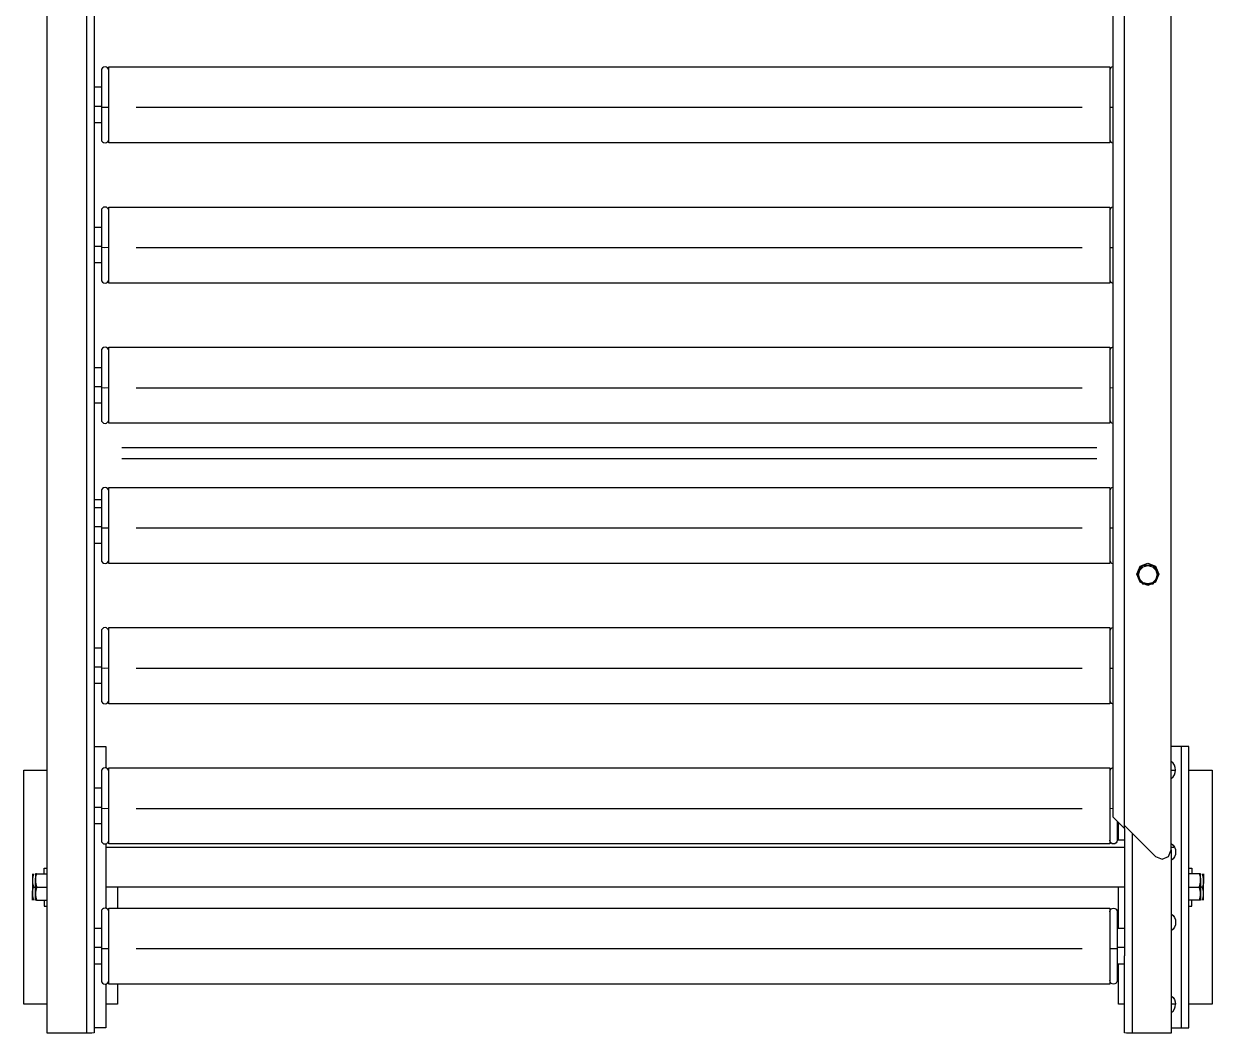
# Model space of a CAD drawing. Header units: millimetres. Extents: x -187347 to 135007, y -6415 to 292048.
# Drawn here: x -50524 to -49879, y 24366 to 24914 of the extents above; entities that cross this region are included whole.
import ezdxf

# ---------------------------------------------------------------- set-up
doc = ezdxf.new("R2010")
doc.units = ezdxf.units.MM
doc.header["$LTSCALE"] = 100
doc.layers.add('Layout CAT2', color=6, linetype='Continuous')

msp = doc.modelspace()

# ---------------------------------------------------------------- linework, layer by layer
at = {"layer": 'Layout CAT2', "elevation": -3.45}
for points in [[(-49927.12, 24478.87), (-49910.26, 24462.04), (-49906.72, 24460.57), (-49903.19, 24462.04), (-49901.72, 24465.56), (-49901.72, 25962.27), (-49903.19, 25965.79), (-49906.72, 25967.25), (-49910.26, 25965.79), (-49927.12, 25948.96), (-49927.12, 25947.31), (-49933.47, 25940.97), (-49933.47, 24483.55), (-49927.12, 24477.21), (-49927.12, 25947.31)], [(-50490.1, 25852.29), (-50490.1, 24366.19)], [(-50485.93, 24408.24), (-50485.93, 24366.46), (-50487.15, 24366.27), (-50490.1, 24366.19), (-50511.33, 24366.19), (-50511.33, 25431.33)], [(-50485.93, 24940.49), (-50485.93, 24873.77)], [(-50485.93, 24879.38), (-50481.96, 24879.38)], [(-50485.93, 24873.75), (-50485.93, 24871.44), (-50485.93, 24869.02), (-50485.93, 24866.64), (-50485.93, 24864.44)], [(-50485.93, 24869.02), (-50481.96, 24869.02)], [(-50481.96, 24868.44), (-50479.98, 24868.31), (-50477.99, 24868.44)], [(-50462.99, 24868.31), (-49950.07, 24868.31)], [(-49935.06, 24868.44), (-49934.62, 24868.36), (-49933.47, 24868.31)], [(-50485.93, 24864.45), (-50485.93, 24797.73)], [(-50481.96, 24859.93), (-50485.93, 24859.93)], [(-50485.93, 24803.34), (-50481.96, 24803.34)], [(-50485.93, 24797.71), (-50485.93, 24795.4), (-50485.93, 24792.98), (-50485.93, 24790.6), (-50485.93, 24788.41), (-50485.93, 24721.69)], [(-50485.93, 24792.98), (-50481.96, 24792.98)], [(-50481.96, 24792.4), (-50479.98, 24792.27), (-50477.99, 24792.4)], [(-50462.99, 24792.27), (-49950.07, 24792.27)], [(-49935.06, 24792.4), (-49934.62, 24792.32), (-49933.47, 24792.27)], [(-50481.96, 24783.89), (-50485.93, 24783.89)], [(-50485.93, 24727.3), (-50481.96, 24727.3)], [(-50485.93, 24721.67), (-50485.93, 24719.36), (-50485.93, 24716.94), (-50485.93, 24714.56), (-50485.93, 24712.36), (-50485.93, 24645.64)], [(-50485.93, 24716.94), (-50481.96, 24716.94)], [(-50481.96, 24716.36), (-50479.98, 24716.23), (-50477.99, 24716.36)], [(-50462.99, 24716.23), (-49950.07, 24716.23)], [(-49935.06, 24716.36), (-49934.62, 24716.28), (-49933.47, 24716.23)], [(-50481.96, 24707.85), (-50485.93, 24707.85)], [(-50470.94, 24683.81), (-49942.13, 24683.81)], [(-50470.94, 24677.93), (-49942.13, 24677.93)], [(-50485.93, 24655.55), (-50481.96, 24655.55)], [(-50485.93, 24651.26), (-50481.96, 24651.26)], [(-50485.93, 24645.63), (-50485.93, 24643.32), (-50485.93, 24640.9), (-50485.93, 24638.52), (-50485.93, 24636.33)], [(-50485.93, 24640.9), (-50481.96, 24640.9)], [(-50485.93, 24636.36), (-50485.93, 24569.6)], [(-50481.96, 24640.32), (-50479.98, 24640.19), (-50477.99, 24640.32)], [(-50462.99, 24640.19), (-49950.07, 24640.19)], [(-49935.06, 24640.32), (-49934.62, 24640.24), (-49933.47, 24640.19)], [(-50481.96, 24631.81), (-50485.93, 24631.81)], [(-49920.42, 24615.07), (-49920.42, 24615.18), (-49918.67, 24619.41), (-49914.42, 24621.17), (-49910.19, 24619.41), (-49908.43, 24615.18), (-49908.43, 24615.07)], [(-49918.79, 24612.38), (-49918.72, 24612.25), (-49918.54, 24611.95), (-49918.36, 24611.64), (-49918.32, 24611.57), (-49918.27, 24611.49), (-49918.23, 24611.41), (-49918.19, 24611.33), (-49918.1, 24611.18), (-49918.01, 24611.03), (-49917.83, 24610.73), (-49917.66, 24610.43), (-49917.48, 24610.14), (-49917.31, 24609.85), (-49916.97, 24609.85), (-49916.62, 24609.84), (-49916.53, 24609.84), (-49916.45, 24609.84), (-49916.36, 24609.84), (-49916.27, 24609.84), (-49916.09, 24609.84), (-49915.91, 24609.83), (-49915.56, 24609.83), (-49915.21, 24609.83), (-49914.85, 24609.83), (-49914.5, 24609.83), (-49916.93, 24610.49), (-49918.72, 24612.25)], [(-49914.5, 24609.83), (-49914.36, 24609.83)], [(-50485.93, 24575.22), (-50481.96, 24575.22)], [(-50485.93, 24569.59), (-50485.93, 24567.28), (-50485.93, 24564.86), (-50485.93, 24562.48), (-50485.93, 24560.28)], [(-50485.93, 24564.86), (-50481.96, 24564.86)], [(-50481.96, 24564.28), (-50479.98, 24564.15), (-50477.99, 24564.28)], [(-50462.99, 24564.15), (-49950.07, 24564.15)], [(-49935.06, 24564.28), (-49934.62, 24564.2), (-49933.47, 24564.15)], [(-50485.93, 24560.32), (-50485.93, 24493.56)], [(-50481.96, 24555.77), (-50485.93, 24555.77)], [(-50485.93, 24521.6), (-50479.58, 24521.6), (-50479.58, 24510.05)], [(-49901.72, 24369.2), (-49896.18, 24369.2), (-49893.37, 24369.2), (-49892.2, 24369.2), (-49892.2, 24521.6), (-49893.37, 24521.6), (-49896.18, 24521.6), (-49901.72, 24521.6)], [(-49896.18, 24369.2), (-49896.18, 24521.6)], [(-50511.33, 24381.9), (-50524.03, 24381.9), (-50524.03, 24508.9), (-50511.33, 24508.9)], [(-50478.16, 24508.9), (-50478, 24508.9)], [(-49892.2, 24508.9), (-49879.5, 24508.9), (-49879.5, 24381.9), (-49892.2, 24381.9)], [(-50485.93, 24499.18), (-50481.96, 24499.18)], [(-50485.93, 24493.55), (-50485.93, 24491.24), (-50485.93, 24488.82), (-50485.93, 24486.44), (-50485.93, 24484.25)], [(-50485.93, 24488.82), (-50481.96, 24488.82)], [(-50481.96, 24488.24), (-50479.98, 24488.11), (-50477.99, 24488.24)], [(-50462.99, 24488.11), (-49950.07, 24488.11)], [(-49935.06, 24488.24), (-49934.62, 24488.16), (-49933.47, 24488.12)], [(-50485.93, 24484.28), (-50485.93, 24417.52)], [(-50481.96, 24479.73), (-50485.93, 24479.73)], [(-49929.65, 24479.73), (-49931.09, 24479.73)], [(-49930.3, 24470.8), (-49930.3, 24479.73)], [(-49927.12, 24477.24), (-49927.12, 24417.52)], [(-49922.96, 24474.72), (-49922.96, 24366.19)], [(-50479.58, 24468.86), (-50479.58, 24434.01)], [(-49927.13, 24466.82), (-50479.58, 24466.82)], [(-49927.13, 24470.8), (-49931.1, 24470.8)], [(-49899.88, 24466.82), (-49901.73, 24466.82)], [(-49901.72, 24465.6), (-49901.72, 24366.19), (-49922.96, 24366.19), (-49925.91, 24366.27), (-49927.12, 24366.46), (-49927.12, 24408.24)], [(-50513, 24452.54), (-50513, 24454.89), (-50513, 24455.71), (-50511.33, 24455.71)], [(-49892.2, 24455.71), (-49890.54, 24455.71), (-49890.54, 24454.89), (-49890.54, 24452.54)], [(-50518.71, 24452.54), (-50518.72, 24452.51), (-50518.73, 24452.48), (-50518.74, 24452.45), (-50518.75, 24452.42), (-50518.76, 24452.39), (-50518.77, 24452.35), (-50518.78, 24452.32), (-50518.79, 24452.29), (-50518.8, 24452.26), (-50518.81, 24452.23), (-50518.82, 24452.2), (-50518.83, 24452.17), (-50518.84, 24452.14), (-50518.85, 24452.1), (-50518.86, 24452.07), (-50518.87, 24452.04), (-50518.88, 24452.01), (-50518.88, 24451.98), (-50518.89, 24451.95), (-50518.91, 24451.92), (-50518.91, 24451.89), (-50518.92, 24451.86), (-50518.93, 24451.83), (-50518.94, 24451.8), (-50518.95, 24451.77), (-50518.95, 24451.74), (-50518.96, 24451.71), (-50518.97, 24451.68), (-50518.98, 24451.64), (-50518.99, 24451.62), (-50519, 24451.59), (-50519, 24451.55), (-50519.01, 24451.52), (-50519.02, 24451.5), (-50519.03, 24451.46), (-50519.03, 24451.43), (-50519.04, 24451.41), (-50519.05, 24451.37), (-50519.05, 24451.34), (-50519.06, 24451.32), (-50519.07, 24451.28), (-50519.07, 24451.25), (-50519.09, 24451.23), (-50519.09, 24451.19), (-50519.1, 24451.16), (-50519.1, 24451.13), (-50519.11, 24451.1), (-50519.12, 24451.07), (-50519.12, 24451.04), (-50519.13, 24451.01), (-50519.14, 24450.98), (-50519.14, 24450.96), (-50519.15, 24450.92), (-50519.15, 24450.89), (-50519.16, 24450.87), (-50519.16, 24450.83), (-50519.17, 24450.8), (-50519.18, 24450.78), (-50519.2, 24450.66), (-50519.22, 24450.55), (-50519.23, 24450.44), (-50519.25, 24450.33), (-50519.27, 24450.22), (-50519.28, 24450.1), (-50519.29, 24449.99), (-50519.3, 24449.88), (-50519.31, 24449.83), (-50519.31, 24449.79), (-50519.32, 24449.74), (-50519.32, 24449.7), (-50519.32, 24449.65), (-50519.33, 24449.61), (-50519.33, 24449.56), (-50519.33, 24449.51), (-50519.33, 24449.47), (-50519.34, 24449.42), (-50519.34, 24449.38), (-50519.34, 24449.33), (-50519.34, 24449.29), (-50519.34, 24449.24), (-50519.34, 24449.19), (-50519.34, 24449.15), (-50519.35, 24449.1), (-50519.35, 24449.06), (-50519.35, 24449.01), (-50519.35, 24448.97), (-50519.35, 24448.95), (-50519.35, 24448.92), (-50519.35, 24448.89), (-50519.35, 24448.87), (-50519.35, 24448.85), (-50519.35, 24448.82), (-50519.34, 24448.79), (-50519.34, 24448.77), (-50519.34, 24448.74), (-50519.34, 24448.72), (-50519.34, 24448.69), (-50519.34, 24448.67), (-50519.34, 24448.64), (-50519.34, 24448.62), (-50519.34, 24448.59), (-50519.34, 24448.56), (-50519.34, 24448.54), (-50519.34, 24448.52), (-50519.33, 24448.49), (-50519.33, 24448.46), (-50519.33, 24448.44), (-50519.33, 24448.42), (-50519.33, 24448.39), (-50519.33, 24448.36), (-50519.33, 24448.34), (-50519.32, 24448.32), (-50519.32, 24448.29), (-50519.32, 24448.26), (-50519.32, 24448.24), (-50519.32, 24448.22), (-50519.32, 24448.19), (-50519.31, 24448.16), (-50519.31, 24448.14), (-50519.31, 24448.11), (-50519.31, 24448.09), (-50519.3, 24448.06), (-50519.29, 24447.95), (-50519.28, 24447.84), (-50519.27, 24447.72), (-50519.25, 24447.61), (-50519.23, 24447.5), (-50519.22, 24447.39), (-50519.2, 24447.28), (-50519.18, 24447.16), (-50519.16, 24447.1), (-50519.15, 24447.05), (-50519.14, 24446.99), (-50519.13, 24446.93), (-50519.12, 24446.88), (-50519.11, 24446.82), (-50519.1, 24446.76), (-50519.08, 24446.7), (-50519.06, 24446.64), (-50519.05, 24446.59), (-50519.04, 24446.53), (-50519.02, 24446.47), (-50519.01, 24446.41), (-50519, 24446.35), (-50518.98, 24446.29), (-50518.96, 24446.24), (-50518.95, 24446.17), (-50518.93, 24446.11), (-50518.92, 24446.06), (-50518.9, 24446), (-50518.88, 24445.94), (-50518.86, 24445.88), (-50518.85, 24445.82), (-50518.83, 24445.76), (-50518.81, 24445.7), (-50518.79, 24445.64), (-50518.77, 24445.58), (-50518.75, 24445.52), (-50518.73, 24445.46), (-50518.71, 24445.4), (-50517.68, 24445.4)], [(-50519.35, 24452.54), (-50519.35, 24451.59), (-50519.35, 24448.97), (-50519.35, 24445.4), (-50519.35, 24441.83), (-50519.35, 24441.87), (-50519.35, 24441.92), (-50519.35, 24441.96), (-50519.34, 24442.01), (-50519.34, 24442.05), (-50519.34, 24442.1), (-50519.34, 24442.15), (-50519.34, 24442.19), (-50519.34, 24442.24), (-50519.34, 24442.28), (-50519.33, 24442.33), (-50519.33, 24442.37), (-50519.33, 24442.42), (-50519.33, 24442.46), (-50519.32, 24442.51), (-50519.32, 24442.55), (-50519.32, 24442.6), (-50519.31, 24442.64), (-50519.31, 24442.69), (-50519.3, 24442.73), (-50519.29, 24442.84), (-50519.28, 24442.96), (-50519.27, 24443.07), (-50519.25, 24443.18), (-50519.23, 24443.29), (-50519.22, 24443.41), (-50519.2, 24443.52), (-50519.18, 24443.63), (-50519.17, 24443.66), (-50519.16, 24443.69), (-50519.16, 24443.72), (-50519.15, 24443.75), (-50519.15, 24443.78), (-50519.14, 24443.81), (-50519.14, 24443.84), (-50519.13, 24443.87), (-50519.12, 24443.9), (-50519.12, 24443.93), (-50519.11, 24443.96), (-50519.1, 24443.99), (-50519.1, 24444.02), (-50519.09, 24444.05), (-50519.09, 24444.08), (-50519.07, 24444.11), (-50519.07, 24444.14), (-50519.06, 24444.17), (-50519.05, 24444.2), (-50519.05, 24444.23), (-50519.04, 24444.26), (-50519.03, 24444.29), (-50519.03, 24444.32), (-50519.02, 24444.35), (-50519.01, 24444.38), (-50519, 24444.41), (-50519, 24444.44), (-50518.99, 24444.47), (-50518.98, 24444.5), (-50518.97, 24444.53), (-50518.96, 24444.56), (-50518.95, 24444.6), (-50518.95, 24444.62), (-50518.94, 24444.65), (-50518.93, 24444.69), (-50518.92, 24444.72), (-50518.91, 24444.75), (-50518.91, 24444.78), (-50518.89, 24444.81), (-50518.88, 24444.84), (-50518.88, 24444.87), (-50518.87, 24444.9), (-50518.86, 24444.93), (-50518.85, 24444.96), (-50518.84, 24444.99), (-50518.83, 24445.02), (-50518.82, 24445.06), (-50518.81, 24445.09), (-50518.8, 24445.11), (-50518.79, 24445.15), (-50518.78, 24445.18), (-50518.77, 24445.21), (-50518.76, 24445.24), (-50518.75, 24445.27), (-50518.74, 24445.3), (-50518.73, 24445.34), (-50518.72, 24445.37), (-50518.71, 24445.4)], [(-50517.05, 24452.54), (-50517.07, 24452.54), (-50517.08, 24452.54), (-50517.11, 24452.54), (-50517.13, 24452.54), (-50517.14, 24452.54), (-50517.16, 24452.54), (-50517.18, 24452.54), (-50517.2, 24452.54), (-50517.22, 24452.54), (-50517.23, 24452.54), (-50517.25, 24452.54), (-50517.26, 24452.54), (-50517.28, 24452.54), (-50517.3, 24452.54), (-50517.31, 24452.54), (-50517.33, 24452.54), (-50517.34, 24452.54), (-50517.36, 24452.54), (-50517.38, 24452.54), (-50517.39, 24452.54), (-50517.4, 24452.54), (-50517.41, 24452.54), (-50517.43, 24452.54), (-50517.44, 24452.54), (-50517.46, 24452.54), (-50517.47, 24452.54), (-50517.48, 24452.54), (-50517.49, 24452.54), (-50517.5, 24452.54), (-50517.51, 24452.54), (-50517.53, 24452.54), (-50517.55, 24452.54), (-50517.57, 24452.54), (-50517.59, 24452.54), (-50517.6, 24452.54), (-50517.61, 24452.54), (-50517.63, 24452.54), (-50517.64, 24452.54), (-50517.65, 24452.54), (-50517.65, 24452.54), (-50517.66, 24452.54), (-50517.66, 24452.54), (-50517.67, 24452.54), (-50517.67, 24452.54), (-50517.68, 24452.54), (-50517.68, 24452.54), (-50517.68, 24451.59), (-50517.68, 24448.97), (-50517.68, 24448.95), (-50517.68, 24448.92), (-50517.68, 24448.89), (-50517.68, 24448.87), (-50517.68, 24448.85), (-50517.68, 24448.82), (-50517.68, 24448.79), (-50517.68, 24448.77), (-50517.68, 24448.74), (-50517.68, 24448.72), (-50517.68, 24448.69), (-50517.68, 24448.67), (-50517.68, 24448.64), (-50517.68, 24448.62), (-50517.68, 24448.59), (-50517.68, 24448.56), (-50517.67, 24448.54), (-50517.67, 24448.52), (-50517.67, 24448.49), (-50517.67, 24448.46), (-50517.67, 24448.44), (-50517.67, 24448.42), (-50517.67, 24448.39), (-50517.67, 24448.36), (-50517.66, 24448.34), (-50517.66, 24448.32), (-50517.66, 24448.29), (-50517.66, 24448.26), (-50517.66, 24448.24), (-50517.66, 24448.22), (-50517.65, 24448.19), (-50517.65, 24448.16), (-50517.65, 24448.14), (-50517.65, 24448.11), (-50517.64, 24448.09), (-50517.64, 24448.06), (-50517.63, 24447.95), (-50517.61, 24447.84), (-50517.6, 24447.72), (-50517.59, 24447.61), (-50517.57, 24447.5), (-50517.55, 24447.39), (-50517.53, 24447.28), (-50517.51, 24447.16), (-50517.5, 24447.1), (-50517.49, 24447.05), (-50517.48, 24446.99), (-50517.47, 24446.93), (-50517.46, 24446.88), (-50517.44, 24446.82), (-50517.43, 24446.76), (-50517.42, 24446.7), (-50517.4, 24446.64), (-50517.39, 24446.59), (-50517.38, 24446.53), (-50517.36, 24446.47), (-50517.34, 24446.41), (-50517.33, 24446.35), (-50517.32, 24446.29), (-50517.3, 24446.24), (-50517.29, 24446.17), (-50517.26, 24446.11), (-50517.25, 24446.06), (-50517.23, 24446), (-50517.22, 24445.94), (-50517.2, 24445.88), (-50517.18, 24445.82), (-50517.16, 24445.76), (-50517.14, 24445.7), (-50517.13, 24445.64), (-50517.11, 24445.58), (-50517.08, 24445.52), (-50517.07, 24445.46), (-50517.05, 24445.4), (-50511.33, 24445.4)], [(-50517.05, 24438.26), (-50517.06, 24438.26), (-50517.07, 24438.26), (-50517.08, 24438.26), (-50517.09, 24438.26), (-50517.1, 24438.26), (-50517.11, 24438.26), (-50517.12, 24438.26), (-50517.13, 24438.26), (-50517.14, 24438.26), (-50517.15, 24438.26), (-50517.16, 24438.26), (-50517.16, 24438.26), (-50517.17, 24438.26), (-50517.19, 24438.26), (-50517.2, 24438.26), (-50517.2, 24438.26), (-50517.21, 24438.26), (-50517.22, 24438.26), (-50517.23, 24438.26), (-50517.24, 24438.26), (-50517.25, 24438.26), (-50517.25, 24438.26), (-50517.26, 24438.26), (-50517.28, 24438.26), (-50517.28, 24438.26), (-50517.29, 24438.26), (-50517.3, 24438.26), (-50517.31, 24438.26), (-50517.31, 24438.26), (-50517.32, 24438.26), (-50517.33, 24438.26), (-50517.34, 24438.26), (-50517.34, 24438.26), (-50517.35, 24438.26), (-50517.36, 24438.26), (-50517.37, 24438.26), (-50517.38, 24438.26), (-50517.38, 24438.26), (-50517.39, 24438.26), (-50517.4, 24438.26), (-50517.4, 24438.26), (-50517.41, 24438.26), (-50517.42, 24438.26), (-50517.42, 24438.26), (-50517.43, 24438.26), (-50517.44, 24438.26), (-50517.44, 24438.26), (-50517.45, 24438.26), (-50517.46, 24438.26), (-50517.47, 24438.26), (-50517.47, 24438.26), (-50517.48, 24438.26), (-50517.48, 24438.26), (-50517.49, 24438.26), (-50517.49, 24438.26), (-50517.5, 24438.26), (-50517.51, 24438.26), (-50517.51, 24438.26), (-50517.53, 24438.26), (-50517.55, 24438.26), (-50517.57, 24438.26), (-50517.59, 24438.26), (-50517.6, 24438.26), (-50517.61, 24438.26), (-50517.63, 24438.26), (-50517.64, 24438.26), (-50517.65, 24438.26), (-50517.65, 24438.26), (-50517.66, 24438.26), (-50517.66, 24438.26), (-50517.67, 24438.26), (-50517.67, 24438.26), (-50517.68, 24438.26), (-50517.68, 24438.26), (-50517.68, 24439.21), (-50517.68, 24441.83), (-50517.68, 24445.4), (-50517.68, 24448.97), (-50517.68, 24449.01), (-50517.68, 24449.06), (-50517.68, 24449.1), (-50517.68, 24449.15), (-50517.68, 24449.19), (-50517.68, 24449.24), (-50517.68, 24449.29), (-50517.68, 24449.33), (-50517.68, 24449.38), (-50517.67, 24449.42), (-50517.67, 24449.47), (-50517.67, 24449.51), (-50517.67, 24449.56), (-50517.66, 24449.61), (-50517.66, 24449.65), (-50517.66, 24449.7), (-50517.65, 24449.74), (-50517.65, 24449.79), (-50517.65, 24449.83), (-50517.64, 24449.88), (-50517.63, 24449.99), (-50517.61, 24450.1), (-50517.6, 24450.22), (-50517.59, 24450.33), (-50517.57, 24450.44), (-50517.55, 24450.55), (-50517.53, 24450.66), (-50517.51, 24450.78), (-50517.51, 24450.8), (-50517.5, 24450.83), (-50517.5, 24450.87), (-50517.49, 24450.89), (-50517.48, 24450.92), (-50517.48, 24450.96), (-50517.47, 24450.98), (-50517.47, 24451.01), (-50517.46, 24451.04), (-50517.46, 24451.07), (-50517.44, 24451.1), (-50517.44, 24451.13), (-50517.43, 24451.16), (-50517.43, 24451.19), (-50517.42, 24451.23), (-50517.41, 24451.25), (-50517.41, 24451.28), (-50517.4, 24451.32), (-50517.39, 24451.34), (-50517.39, 24451.37), (-50517.38, 24451.41), (-50517.37, 24451.43), (-50517.36, 24451.46), (-50517.35, 24451.5), (-50517.35, 24451.52), (-50517.34, 24451.55), (-50517.33, 24451.59), (-50517.32, 24451.62), (-50517.32, 24451.64), (-50517.31, 24451.68), (-50517.3, 24451.71), (-50517.29, 24451.74), (-50517.28, 24451.77), (-50517.28, 24451.8), (-50517.26, 24451.83), (-50517.26, 24451.86), (-50517.25, 24451.89), (-50517.24, 24451.92), (-50517.23, 24451.95), (-50517.22, 24451.98), (-50517.21, 24452.01), (-50517.2, 24452.04), (-50517.2, 24452.07), (-50517.19, 24452.1), (-50517.17, 24452.14), (-50517.16, 24452.17), (-50517.16, 24452.2), (-50517.15, 24452.23), (-50517.14, 24452.26), (-50517.13, 24452.29), (-50517.12, 24452.32), (-50517.11, 24452.35), (-50517.1, 24452.39), (-50517.09, 24452.42), (-50517.08, 24452.45), (-50517.07, 24452.48), (-50517.06, 24452.51), (-50517.05, 24452.54), (-50511.33, 24452.54)], [(-49886.49, 24452.54), (-49892.2, 24452.54)], [(-49892.2, 24445.4), (-49886.49, 24445.4), (-49886.48, 24445.43), (-49886.47, 24445.46), (-49886.46, 24445.49), (-49886.45, 24445.52), (-49886.44, 24445.55), (-49886.43, 24445.59), (-49886.41, 24445.62), (-49886.41, 24445.65), (-49886.4, 24445.68), (-49886.39, 24445.71), (-49886.38, 24445.74), (-49886.37, 24445.77), (-49886.36, 24445.8), (-49886.35, 24445.83), (-49886.34, 24445.87), (-49886.33, 24445.9), (-49886.32, 24445.93), (-49886.31, 24445.96), (-49886.3, 24445.99), (-49886.29, 24446.02), (-49886.29, 24446.05), (-49886.28, 24446.08), (-49886.27, 24446.11), (-49886.26, 24446.14), (-49886.25, 24446.17), (-49886.25, 24446.2), (-49886.23, 24446.23), (-49886.23, 24446.26), (-49886.22, 24446.29), (-49886.21, 24446.33), (-49886.2, 24446.35), (-49886.2, 24446.38), (-49886.19, 24446.42), (-49886.18, 24446.45), (-49886.17, 24446.47), (-49886.17, 24446.51), (-49886.16, 24446.54), (-49886.15, 24446.56), (-49886.14, 24446.6), (-49886.13, 24446.63), (-49886.13, 24446.65), (-49886.12, 24446.69), (-49886.11, 24446.72), (-49886.11, 24446.74), (-49886.1, 24446.78), (-49886.1, 24446.81), (-49886.09, 24446.83), (-49886.08, 24446.87), (-49886.08, 24446.9), (-49886.07, 24446.92), (-49886.07, 24446.96), (-49886.05, 24446.99), (-49886.05, 24447.01), (-49886.04, 24447.05), (-49886.04, 24447.08), (-49886.03, 24447.1), (-49886.03, 24447.14), (-49886.02, 24447.17), (-49886, 24447.28), (-49885.98, 24447.39), (-49885.97, 24447.5), (-49885.95, 24447.62), (-49885.93, 24447.73), (-49885.92, 24447.84), (-49885.91, 24447.95), (-49885.9, 24448.06), (-49885.89, 24448.11), (-49885.89, 24448.15), (-49885.88, 24448.2), (-49885.88, 24448.25), (-49885.88, 24448.29), (-49885.87, 24448.34), (-49885.87, 24448.38), (-49885.86, 24448.43), (-49885.86, 24448.47), (-49885.86, 24448.52), (-49885.86, 24448.56), (-49885.86, 24448.61), (-49885.85, 24448.65), (-49885.85, 24448.7), (-49885.85, 24448.74), (-49885.85, 24448.79), (-49885.85, 24448.83), (-49885.85, 24448.88), (-49885.85, 24448.92), (-49885.85, 24448.97), (-49885.85, 24445.4), (-49885.85, 24441.83), (-49885.85, 24439.21), (-49885.85, 24438.26), (-49885.85, 24438.26), (-49885.86, 24438.26), (-49885.86, 24438.26), (-49885.87, 24438.26), (-49885.88, 24438.26), (-49885.88, 24438.26), (-49885.89, 24438.26), (-49885.89, 24438.26), (-49885.9, 24438.26), (-49885.91, 24438.26), (-49885.92, 24438.26), (-49885.93, 24438.26), (-49885.95, 24438.26), (-49885.97, 24438.26), (-49885.99, 24438.26), (-49886, 24438.26), (-49886.02, 24438.26), (-49886.03, 24438.26), (-49886.04, 24438.26), (-49886.06, 24438.26), (-49886.07, 24438.26), (-49886.08, 24438.26), (-49886.09, 24438.26), (-49886.11, 24438.26), (-49886.12, 24438.26), (-49886.13, 24438.26), (-49886.14, 24438.26), (-49886.16, 24438.26), (-49886.18, 24438.26), (-49886.19, 24438.26), (-49886.2, 24438.26), (-49886.22, 24438.26), (-49886.23, 24438.26), (-49886.25, 24438.26), (-49886.27, 24438.26), (-49886.29, 24438.26), (-49886.3, 24438.26), (-49886.32, 24438.26), (-49886.34, 24438.26), (-49886.36, 24438.26), (-49886.37, 24438.26), (-49886.39, 24438.26), (-49886.41, 24438.26), (-49886.43, 24438.26), (-49886.45, 24438.26), (-49886.47, 24438.26), (-49886.49, 24438.26), (-49892.2, 24438.26)], [(-49884.19, 24452.54), (-49884.19, 24451.59), (-49884.19, 24448.97), (-49884.19, 24448.99), (-49884.19, 24449.02), (-49884.19, 24449.05), (-49884.19, 24449.07), (-49884.19, 24449.1), (-49884.19, 24449.12), (-49884.19, 24449.15), (-49884.19, 24449.17), (-49884.19, 24449.2), (-49884.19, 24449.22), (-49884.19, 24449.25), (-49884.19, 24449.27), (-49884.19, 24449.3), (-49884.19, 24449.32), (-49884.19, 24449.35), (-49884.2, 24449.37), (-49884.2, 24449.4), (-49884.2, 24449.42), (-49884.2, 24449.45), (-49884.2, 24449.47), (-49884.2, 24449.5), (-49884.2, 24449.53), (-49884.2, 24449.55), (-49884.21, 24449.58), (-49884.21, 24449.6), (-49884.21, 24449.63), (-49884.21, 24449.65), (-49884.21, 24449.68), (-49884.21, 24449.7), (-49884.22, 24449.73), (-49884.22, 24449.75), (-49884.22, 24449.78), (-49884.22, 24449.8), (-49884.22, 24449.83), (-49884.23, 24449.86), (-49884.23, 24449.88), (-49884.24, 24449.99), (-49884.26, 24450.1), (-49884.27, 24450.22), (-49884.28, 24450.33), (-49884.3, 24450.44), (-49884.32, 24450.55), (-49884.34, 24450.67), (-49884.36, 24450.78), (-49884.37, 24450.83), (-49884.38, 24450.89), (-49884.39, 24450.95), (-49884.4, 24451.01), (-49884.41, 24451.07), (-49884.43, 24451.13), (-49884.44, 24451.18), (-49884.46, 24451.24), (-49884.47, 24451.3), (-49884.48, 24451.35), (-49884.5, 24451.41), (-49884.51, 24451.47), (-49884.53, 24451.53), (-49884.54, 24451.59), (-49884.56, 24451.65), (-49884.57, 24451.71), (-49884.59, 24451.77), (-49884.61, 24451.82), (-49884.62, 24451.88), (-49884.64, 24451.94), (-49884.65, 24452), (-49884.67, 24452.06), (-49884.69, 24452.12), (-49884.71, 24452.18), (-49884.73, 24452.24), (-49884.75, 24452.3), (-49884.76, 24452.36), (-49884.78, 24452.42), (-49884.81, 24452.48), (-49884.83, 24452.54)], [(-49884.19, 24438.26), (-49884.19, 24439.21), (-49884.19, 24441.83), (-49884.19, 24445.4), (-49884.19, 24448.97), (-49884.19, 24448.92), (-49884.19, 24448.88), (-49884.19, 24448.83), (-49884.19, 24448.79), (-49884.19, 24448.74), (-49884.19, 24448.7), (-49884.19, 24448.65), (-49884.19, 24448.61), (-49884.2, 24448.56), (-49884.2, 24448.52), (-49884.2, 24448.47), (-49884.2, 24448.43), (-49884.2, 24448.38), (-49884.21, 24448.34), (-49884.21, 24448.29), (-49884.21, 24448.25), (-49884.22, 24448.2), (-49884.22, 24448.15), (-49884.23, 24448.11), (-49884.23, 24448.06), (-49884.24, 24447.95), (-49884.26, 24447.84), (-49884.27, 24447.73), (-49884.28, 24447.62), (-49884.3, 24447.5), (-49884.32, 24447.39), (-49884.34, 24447.28), (-49884.36, 24447.17), (-49884.36, 24447.14), (-49884.37, 24447.1), (-49884.38, 24447.08), (-49884.38, 24447.05), (-49884.39, 24447.01), (-49884.39, 24446.99), (-49884.4, 24446.96), (-49884.4, 24446.92), (-49884.41, 24446.9), (-49884.42, 24446.87), (-49884.43, 24446.83), (-49884.43, 24446.81), (-49884.44, 24446.78), (-49884.45, 24446.74), (-49884.45, 24446.72), (-49884.46, 24446.69), (-49884.47, 24446.65), (-49884.47, 24446.63), (-49884.48, 24446.6), (-49884.49, 24446.56), (-49884.49, 24446.54), (-49884.5, 24446.51), (-49884.51, 24446.47), (-49884.52, 24446.45), (-49884.53, 24446.42), (-49884.53, 24446.38), (-49884.54, 24446.35), (-49884.55, 24446.33), (-49884.56, 24446.29), (-49884.56, 24446.26), (-49884.57, 24446.23), (-49884.58, 24446.2), (-49884.59, 24446.17), (-49884.6, 24446.14), (-49884.61, 24446.11), (-49884.62, 24446.08), (-49884.62, 24446.05), (-49884.63, 24446.02), (-49884.64, 24445.99), (-49884.65, 24445.96), (-49884.66, 24445.93), (-49884.67, 24445.9), (-49884.68, 24445.87), (-49884.68, 24445.83), (-49884.69, 24445.8), (-49884.71, 24445.77), (-49884.72, 24445.74), (-49884.72, 24445.71), (-49884.73, 24445.68), (-49884.74, 24445.65), (-49884.75, 24445.62), (-49884.76, 24445.59), (-49884.77, 24445.55), (-49884.78, 24445.52), (-49884.8, 24445.49), (-49884.81, 24445.46), (-49884.82, 24445.43), (-49884.83, 24445.4)], [(-50519.35, 24438.26), (-50519.35, 24439.21), (-50519.35, 24441.83), (-50519.35, 24441.8), (-50519.35, 24441.78), (-50519.35, 24441.75), (-50519.35, 24441.73), (-50519.35, 24441.7), (-50519.35, 24441.67), (-50519.34, 24441.65), (-50519.34, 24441.63), (-50519.34, 24441.6), (-50519.34, 24441.57), (-50519.34, 24441.55), (-50519.34, 24441.52), (-50519.34, 24441.5), (-50519.34, 24441.47), (-50519.34, 24441.45), (-50519.34, 24441.42), (-50519.34, 24441.4), (-50519.34, 24441.37), (-50519.33, 24441.35), (-50519.33, 24441.32), (-50519.33, 24441.3), (-50519.33, 24441.27), (-50519.33, 24441.25), (-50519.33, 24441.22), (-50519.33, 24441.19), (-50519.32, 24441.17), (-50519.32, 24441.15), (-50519.32, 24441.12), (-50519.32, 24441.09), (-50519.32, 24441.07), (-50519.32, 24441.05), (-50519.31, 24441.02), (-50519.31, 24440.99), (-50519.31, 24440.97), (-50519.31, 24440.94), (-50519.3, 24440.92), (-50519.29, 24440.81), (-50519.28, 24440.7), (-50519.27, 24440.58), (-50519.25, 24440.47), (-50519.23, 24440.36), (-50519.22, 24440.25), (-50519.2, 24440.13), (-50519.18, 24440.02), (-50519.16, 24439.96), (-50519.15, 24439.9), (-50519.14, 24439.85), (-50519.13, 24439.79), (-50519.12, 24439.73), (-50519.11, 24439.67), (-50519.1, 24439.62), (-50519.08, 24439.56), (-50519.06, 24439.5), (-50519.05, 24439.44), (-50519.04, 24439.38), (-50519.02, 24439.33), (-50519.01, 24439.27), (-50519, 24439.21), (-50518.98, 24439.15), (-50518.96, 24439.09), (-50518.95, 24439.03), (-50518.93, 24438.97), (-50518.92, 24438.91), (-50518.9, 24438.85), (-50518.88, 24438.8), (-50518.86, 24438.74), (-50518.85, 24438.67), (-50518.83, 24438.62), (-50518.81, 24438.56), (-50518.79, 24438.49), (-50518.77, 24438.44), (-50518.75, 24438.38), (-50518.73, 24438.31), (-50518.71, 24438.26)], [(-50517.05, 24445.4), (-50517.06, 24445.37), (-50517.07, 24445.34), (-50517.08, 24445.3), (-50517.09, 24445.27), (-50517.1, 24445.24), (-50517.11, 24445.21), (-50517.12, 24445.18), (-50517.13, 24445.15), (-50517.14, 24445.11), (-50517.15, 24445.09), (-50517.16, 24445.06), (-50517.16, 24445.02), (-50517.17, 24444.99), (-50517.19, 24444.96), (-50517.2, 24444.93), (-50517.2, 24444.9), (-50517.21, 24444.87), (-50517.22, 24444.84), (-50517.23, 24444.81), (-50517.24, 24444.78), (-50517.25, 24444.75), (-50517.26, 24444.72), (-50517.26, 24444.69), (-50517.28, 24444.65), (-50517.28, 24444.62), (-50517.29, 24444.6), (-50517.3, 24444.56), (-50517.31, 24444.53), (-50517.32, 24444.5), (-50517.32, 24444.47), (-50517.33, 24444.44), (-50517.34, 24444.41), (-50517.35, 24444.38), (-50517.35, 24444.35), (-50517.36, 24444.32), (-50517.37, 24444.29), (-50517.38, 24444.26), (-50517.39, 24444.23), (-50517.39, 24444.2), (-50517.4, 24444.17), (-50517.41, 24444.14), (-50517.41, 24444.11), (-50517.42, 24444.08), (-50517.43, 24444.05), (-50517.43, 24444.02), (-50517.44, 24443.99), (-50517.44, 24443.96), (-50517.46, 24443.93), (-50517.46, 24443.9), (-50517.47, 24443.87), (-50517.47, 24443.84), (-50517.48, 24443.81), (-50517.48, 24443.78), (-50517.49, 24443.75), (-50517.5, 24443.72), (-50517.5, 24443.69), (-50517.51, 24443.66), (-50517.51, 24443.63), (-50517.53, 24443.52), (-50517.55, 24443.41), (-50517.57, 24443.29), (-50517.59, 24443.18), (-50517.6, 24443.07), (-50517.61, 24442.96), (-50517.63, 24442.84), (-50517.64, 24442.73), (-50517.65, 24442.69), (-50517.65, 24442.64), (-50517.65, 24442.6), (-50517.66, 24442.55), (-50517.66, 24442.51), (-50517.66, 24442.46), (-50517.67, 24442.42), (-50517.67, 24442.37), (-50517.67, 24442.33), (-50517.67, 24442.28), (-50517.68, 24442.24), (-50517.68, 24442.19), (-50517.68, 24442.15), (-50517.68, 24442.1), (-50517.68, 24442.05), (-50517.68, 24442.01), (-50517.68, 24441.96), (-50517.68, 24441.92), (-50517.68, 24441.87), (-50517.68, 24441.83), (-50517.68, 24441.8), (-50517.68, 24441.78), (-50517.68, 24441.75), (-50517.68, 24441.73), (-50517.68, 24441.7), (-50517.68, 24441.67), (-50517.68, 24441.65), (-50517.68, 24441.63), (-50517.68, 24441.6), (-50517.68, 24441.57), (-50517.68, 24441.55), (-50517.68, 24441.52), (-50517.68, 24441.5), (-50517.68, 24441.47), (-50517.68, 24441.45), (-50517.68, 24441.42), (-50517.67, 24441.4), (-50517.67, 24441.37), (-50517.67, 24441.35), (-50517.67, 24441.32), (-50517.67, 24441.3), (-50517.67, 24441.27), (-50517.67, 24441.25), (-50517.67, 24441.22), (-50517.66, 24441.19), (-50517.66, 24441.17), (-50517.66, 24441.15), (-50517.66, 24441.12), (-50517.66, 24441.09), (-50517.66, 24441.07), (-50517.65, 24441.05), (-50517.65, 24441.02), (-50517.65, 24440.99), (-50517.65, 24440.97), (-50517.64, 24440.94), (-50517.64, 24440.92), (-50517.63, 24440.81), (-50517.61, 24440.7), (-50517.6, 24440.58), (-50517.59, 24440.47), (-50517.57, 24440.36), (-50517.55, 24440.25), (-50517.53, 24440.13), (-50517.51, 24440.02), (-50517.5, 24439.96), (-50517.49, 24439.9), (-50517.48, 24439.85), (-50517.47, 24439.79), (-50517.46, 24439.73), (-50517.44, 24439.67), (-50517.43, 24439.62), (-50517.42, 24439.56), (-50517.4, 24439.5), (-50517.39, 24439.44), (-50517.38, 24439.38), (-50517.36, 24439.33), (-50517.34, 24439.27), (-50517.33, 24439.21), (-50517.32, 24439.15), (-50517.3, 24439.09), (-50517.29, 24439.03), (-50517.26, 24438.97), (-50517.25, 24438.91), (-50517.23, 24438.85), (-50517.22, 24438.8), (-50517.2, 24438.74), (-50517.18, 24438.67), (-50517.16, 24438.62), (-50517.14, 24438.56), (-50517.13, 24438.49), (-50517.11, 24438.44), (-50517.08, 24438.38), (-50517.07, 24438.31), (-50517.05, 24438.26), (-50511.33, 24438.26)], [(-49927.13, 24445.4), (-50479.58, 24445.4)], [(-50473.23, 24445.4), (-50473.23, 24434.05)], [(-49930.3, 24423.14), (-49930.3, 24445.4)], [(-49886.49, 24438.26), (-49886.48, 24438.29), (-49886.47, 24438.32), (-49886.46, 24438.35), (-49886.45, 24438.38), (-49886.44, 24438.41), (-49886.43, 24438.44), (-49886.41, 24438.47), (-49886.41, 24438.5), (-49886.4, 24438.54), (-49886.39, 24438.57), (-49886.38, 24438.6), (-49886.37, 24438.63), (-49886.36, 24438.66), (-49886.35, 24438.69), (-49886.34, 24438.72), (-49886.33, 24438.75), (-49886.32, 24438.79), (-49886.31, 24438.81), (-49886.3, 24438.84), (-49886.29, 24438.88), (-49886.29, 24438.91), (-49886.28, 24438.94), (-49886.27, 24438.97), (-49886.26, 24439), (-49886.25, 24439.03), (-49886.25, 24439.06), (-49886.23, 24439.09), (-49886.23, 24439.12), (-49886.22, 24439.15), (-49886.21, 24439.18), (-49886.2, 24439.21), (-49886.2, 24439.24), (-49886.19, 24439.27), (-49886.18, 24439.3), (-49886.17, 24439.33), (-49886.17, 24439.36), (-49886.16, 24439.39), (-49886.15, 24439.42), (-49886.14, 24439.45), (-49886.13, 24439.48), (-49886.13, 24439.51), (-49886.12, 24439.54), (-49886.11, 24439.57), (-49886.11, 24439.61), (-49886.1, 24439.63), (-49886.1, 24439.66), (-49886.09, 24439.69), (-49886.08, 24439.72), (-49886.08, 24439.75), (-49886.07, 24439.78), (-49886.07, 24439.81), (-49886.05, 24439.84), (-49886.05, 24439.87), (-49886.04, 24439.9), (-49886.04, 24439.93), (-49886.03, 24439.96), (-49886.03, 24439.99), (-49886.02, 24440.02), (-49886, 24440.13), (-49885.98, 24440.25), (-49885.97, 24440.36), (-49885.95, 24440.47), (-49885.93, 24440.58), (-49885.92, 24440.7), (-49885.91, 24440.81), (-49885.9, 24440.92), (-49885.89, 24440.97), (-49885.89, 24441.01), (-49885.88, 24441.06), (-49885.88, 24441.1), (-49885.88, 24441.15), (-49885.87, 24441.19), (-49885.87, 24441.24), (-49885.86, 24441.28), (-49885.86, 24441.33), (-49885.86, 24441.37), (-49885.86, 24441.42), (-49885.86, 24441.46), (-49885.85, 24441.51), (-49885.85, 24441.55), (-49885.85, 24441.6), (-49885.85, 24441.64), (-49885.85, 24441.69), (-49885.85, 24441.74), (-49885.85, 24441.78), (-49885.85, 24441.83), (-49885.85, 24441.85), (-49885.85, 24441.88), (-49885.85, 24441.9), (-49885.85, 24441.93), (-49885.85, 24441.96), (-49885.85, 24441.98), (-49885.85, 24442), (-49885.85, 24442.03), (-49885.85, 24442.06), (-49885.85, 24442.08), (-49885.85, 24442.1), (-49885.85, 24442.13), (-49885.85, 24442.16), (-49885.86, 24442.18), (-49885.86, 24442.2), (-49885.86, 24442.23), (-49885.86, 24442.26), (-49885.86, 24442.28), (-49885.86, 24442.3), (-49885.86, 24442.33), (-49885.86, 24442.36), (-49885.86, 24442.38), (-49885.87, 24442.4), (-49885.87, 24442.43), (-49885.87, 24442.46), (-49885.88, 24442.48), (-49885.88, 24442.51), (-49885.88, 24442.53), (-49885.88, 24442.56), (-49885.88, 24442.58), (-49885.89, 24442.61), (-49885.89, 24442.63), (-49885.89, 24442.66), (-49885.89, 24442.69), (-49885.89, 24442.71), (-49885.9, 24442.73), (-49885.91, 24442.85), (-49885.92, 24442.96), (-49885.93, 24443.07), (-49885.95, 24443.18), (-49885.97, 24443.29), (-49885.98, 24443.41), (-49886, 24443.52), (-49886.02, 24443.63), (-49886.03, 24443.69), (-49886.04, 24443.75), (-49886.05, 24443.81), (-49886.07, 24443.87), (-49886.08, 24443.92), (-49886.09, 24443.98), (-49886.11, 24444.04), (-49886.12, 24444.09), (-49886.13, 24444.15), (-49886.14, 24444.21), (-49886.16, 24444.27), (-49886.18, 24444.33), (-49886.19, 24444.39), (-49886.2, 24444.45), (-49886.22, 24444.51), (-49886.23, 24444.56), (-49886.25, 24444.62), (-49886.27, 24444.68), (-49886.28, 24444.74), (-49886.3, 24444.8), (-49886.32, 24444.86), (-49886.34, 24444.92), (-49886.36, 24444.98), (-49886.37, 24445.03), (-49886.39, 24445.1), (-49886.41, 24445.16), (-49886.43, 24445.21), (-49886.45, 24445.28), (-49886.47, 24445.34), (-49886.49, 24445.4)], [(-49884.83, 24438.26), (-49884.82, 24438.29), (-49884.81, 24438.32), (-49884.8, 24438.35), (-49884.78, 24438.38), (-49884.77, 24438.41), (-49884.76, 24438.44), (-49884.75, 24438.47), (-49884.74, 24438.5), (-49884.73, 24438.54), (-49884.72, 24438.57), (-49884.72, 24438.6), (-49884.71, 24438.63), (-49884.69, 24438.66), (-49884.68, 24438.69), (-49884.68, 24438.72), (-49884.67, 24438.75), (-49884.66, 24438.79), (-49884.65, 24438.81), (-49884.64, 24438.84), (-49884.63, 24438.88), (-49884.62, 24438.91), (-49884.62, 24438.94), (-49884.61, 24438.97), (-49884.6, 24439), (-49884.59, 24439.03), (-49884.58, 24439.06), (-49884.57, 24439.09), (-49884.56, 24439.12), (-49884.56, 24439.15), (-49884.55, 24439.18), (-49884.54, 24439.21), (-49884.53, 24439.24), (-49884.53, 24439.27), (-49884.52, 24439.3), (-49884.51, 24439.33), (-49884.5, 24439.36), (-49884.49, 24439.39), (-49884.49, 24439.42), (-49884.48, 24439.45), (-49884.47, 24439.48), (-49884.47, 24439.51), (-49884.46, 24439.54), (-49884.45, 24439.57), (-49884.45, 24439.61), (-49884.44, 24439.63), (-49884.43, 24439.66), (-49884.43, 24439.69), (-49884.42, 24439.72), (-49884.41, 24439.75), (-49884.4, 24439.78), (-49884.4, 24439.81), (-49884.39, 24439.84), (-49884.39, 24439.87), (-49884.38, 24439.9), (-49884.38, 24439.93), (-49884.37, 24439.96), (-49884.36, 24439.99), (-49884.36, 24440.02), (-49884.34, 24440.13), (-49884.32, 24440.25), (-49884.3, 24440.36), (-49884.28, 24440.47), (-49884.27, 24440.58), (-49884.26, 24440.7), (-49884.24, 24440.81), (-49884.23, 24440.92), (-49884.23, 24440.97), (-49884.22, 24441.01), (-49884.22, 24441.06), (-49884.21, 24441.1), (-49884.21, 24441.15), (-49884.21, 24441.19), (-49884.2, 24441.24), (-49884.2, 24441.28), (-49884.2, 24441.33), (-49884.2, 24441.37), (-49884.2, 24441.42), (-49884.19, 24441.46), (-49884.19, 24441.51), (-49884.19, 24441.55), (-49884.19, 24441.6), (-49884.19, 24441.64), (-49884.19, 24441.69), (-49884.19, 24441.74), (-49884.19, 24441.78), (-49884.19, 24441.83), (-49884.19, 24441.85), (-49884.19, 24441.88), (-49884.19, 24441.9), (-49884.19, 24441.93), (-49884.19, 24441.96), (-49884.19, 24441.98), (-49884.19, 24442), (-49884.19, 24442.03), (-49884.19, 24442.06), (-49884.19, 24442.08), (-49884.19, 24442.1), (-49884.19, 24442.13), (-49884.19, 24442.16), (-49884.19, 24442.18), (-49884.19, 24442.2), (-49884.2, 24442.23), (-49884.2, 24442.26), (-49884.2, 24442.28), (-49884.2, 24442.3), (-49884.2, 24442.33), (-49884.2, 24442.36), (-49884.2, 24442.38), (-49884.2, 24442.4), (-49884.21, 24442.43), (-49884.21, 24442.46), (-49884.21, 24442.48), (-49884.21, 24442.51), (-49884.21, 24442.53), (-49884.21, 24442.56), (-49884.22, 24442.58), (-49884.22, 24442.61), (-49884.22, 24442.63), (-49884.22, 24442.66), (-49884.22, 24442.69), (-49884.23, 24442.71), (-49884.23, 24442.73), (-49884.24, 24442.85), (-49884.26, 24442.96), (-49884.27, 24443.07), (-49884.28, 24443.18), (-49884.3, 24443.29), (-49884.32, 24443.41), (-49884.34, 24443.52), (-49884.36, 24443.63), (-49884.37, 24443.69), (-49884.38, 24443.75), (-49884.39, 24443.81), (-49884.4, 24443.87), (-49884.41, 24443.92), (-49884.43, 24443.98), (-49884.44, 24444.04), (-49884.46, 24444.09), (-49884.47, 24444.15), (-49884.48, 24444.21), (-49884.5, 24444.27), (-49884.51, 24444.33), (-49884.53, 24444.39), (-49884.54, 24444.45), (-49884.56, 24444.51), (-49884.57, 24444.56), (-49884.59, 24444.62), (-49884.61, 24444.68), (-49884.62, 24444.74), (-49884.64, 24444.8), (-49884.65, 24444.86), (-49884.67, 24444.92), (-49884.69, 24444.98), (-49884.71, 24445.03), (-49884.73, 24445.1), (-49884.75, 24445.16), (-49884.76, 24445.21), (-49884.78, 24445.28), (-49884.81, 24445.34), (-49884.83, 24445.4), (-49885.85, 24445.4)], [(-50513, 24438.26), (-50513, 24435.91), (-50513, 24435.09), (-50511.33, 24435.09)], [(-49892.2, 24435.09), (-49890.54, 24435.09), (-49890.54, 24435.91), (-49890.54, 24438.26)], [(-50485.93, 24423.14), (-50481.96, 24423.14)], [(-49931.09, 24423.14), (-49927.12, 24423.14)], [(-50485.93, 24417.51), (-50485.93, 24415.21), (-50485.93, 24412.78), (-50485.93, 24410.4), (-50485.93, 24408.2)], [(-49927.12, 24417.51), (-49927.12, 24415.21), (-49927.12, 24412.78), (-49927.12, 24410.4), (-49927.12, 24408.2)], [(-50485.93, 24412.78), (-50481.96, 24412.78)], [(-50481.96, 24412.2), (-50479.98, 24412.07), (-50477.99, 24412.2)], [(-50462.99, 24412.07), (-49950.07, 24412.07)], [(-49935.06, 24412.2), (-49933.08, 24412.07), (-49931.09, 24412.2)], [(-49931.09, 24412.78), (-49927.12, 24412.78)], [(-50481.96, 24403.69), (-50485.93, 24403.69)], [(-49927.12, 24403.69), (-49931.09, 24403.69)], [(-49927.12, 24381.9), (-49930.3, 24381.9), (-49930.3, 24403.69)], [(-50479.58, 24392.82), (-50479.58, 24369.2), (-50485.93, 24369.2)], [(-50473.23, 24392.78), (-50473.23, 24381.9), (-50479.59, 24381.9)]]:
    msp.add_lwpolyline(points, dxfattribs=at)
for points in [[(-50477.99, 24888.31, 0.999635), (-50481.96, 24888.31), (-50481.96, 24886.77), (-50481.96, 24882.41), (-50481.96, 24875.94), (-50481.96, 24868.44), (-50481.96, 24859.63), (-50481.96, 24853.3), (-50481.96, 24851, 0.999635), (-50477.99, 24851)], [(-50477.99, 24812.27, 0.999635), (-50481.96, 24812.27), (-50481.96, 24810.73), (-50481.96, 24806.37), (-50481.96, 24799.9), (-50481.96, 24792.4), (-50481.96, 24783.6), (-50481.96, 24777.26), (-50481.96, 24774.96, 0.999635), (-50477.99, 24774.96)], [(-50477.99, 24736.23, 0.999635), (-50481.96, 24736.23), (-50481.96, 24734.69), (-50481.96, 24730.33), (-50481.96, 24723.86), (-50481.96, 24716.36), (-50481.96, 24707.55), (-50481.96, 24701.22), (-50481.96, 24698.92, 0.999635), (-50477.99, 24698.92)], [(-50477.99, 24660.19, 0.999635), (-50481.96, 24660.19), (-50481.96, 24658.65), (-50481.96, 24654.29), (-50481.96, 24647.83), (-50481.96, 24640.32), (-50481.96, 24631.52), (-50481.96, 24625.18), (-50481.96, 24622.88, 0.999635), (-50477.99, 24622.88)], [(-49920.2, 24614.84), (-49920.03, 24615.13), (-49919.85, 24615.42), (-49919.68, 24615.72), (-49919.5, 24616.02), (-49919.41, 24616.17), (-49919.33, 24616.32), (-49919.28, 24616.4), (-49919.24, 24616.48), (-49919.19, 24616.56), (-49919.15, 24616.63), (-49918.97, 24616.94), (-49918.79, 24617.24), (-49918.72, 24617.37), (-49916.93, 24619.13), (-49914.36, 24619.8), (-49914.5, 24619.8), (-49914.85, 24619.8), (-49915.21, 24619.81), (-49915.39, 24619.81), (-49915.56, 24619.81), (-49915.65, 24619.81), (-49915.74, 24619.81), (-49915.83, 24619.81), (-49915.92, 24619.81), (-49916.27, 24619.82), (-49916.62, 24619.82), (-49916.97, 24619.83), (-49917.31, 24619.83), (-49917.31, 24620.02), (-49911.54, 24619.83), (-49911.88, 24619.83), (-49912.23, 24619.82), (-49912.32, 24619.82), (-49912.41, 24619.82), (-49912.5, 24619.82), (-49912.58, 24619.82), (-49912.76, 24619.81), (-49912.94, 24619.81), (-49913.29, 24619.81), (-49913.65, 24619.81), (-49914, 24619.8), (-49914.36, 24619.8), (-49911.93, 24619.13), (-49910.06, 24617.24), (-49909.42, 24614.81), (-49910.06, 24612.38), (-49910.13, 24612.26), (-49911.93, 24610.49), (-49914.36, 24609.83), (-49914, 24609.83), (-49913.65, 24609.83), (-49913.47, 24609.83), (-49913.29, 24609.83), (-49913.2, 24609.83), (-49913.11, 24609.83), (-49913.02, 24609.83), (-49912.93, 24609.83), (-49912.58, 24609.84), (-49912.23, 24609.84), (-49911.88, 24609.85), (-49911.54, 24609.85, 0.002305), (-49910.06, 24612.38), (-49909.88, 24612.69), (-49909.7, 24613), (-49909.66, 24613.07), (-49909.61, 24613.15), (-49909.57, 24613.23), (-49909.52, 24613.31), (-49909.43, 24613.47), (-49909.35, 24613.62), (-49909.17, 24613.93), (-49908.99, 24614.23), (-49908.83, 24614.54), (-49908.65, 24614.84)], [(-50477.99, 24584.15, 0.999635), (-50481.96, 24584.15), (-50481.96, 24582.61), (-50481.96, 24578.25), (-50481.96, 24571.78), (-50481.96, 24564.28), (-50481.96, 24555.47), (-50481.96, 24549.14), (-50481.96, 24546.84, 0.999635), (-50477.99, 24546.84)], [(-49901.72, 24508.9), (-49899.35, 24508.9, 0.245506), (-49901.72, 24513.46)], [(-50477.99, 24508.11, 0.999635), (-50481.96, 24508.11), (-50481.96, 24506.57), (-50481.96, 24502.21), (-50481.96, 24495.75), (-50481.96, 24488.24), (-50481.96, 24479.44), (-50481.96, 24473.1), (-50481.96, 24470.8, 0.999635), (-50477.99, 24470.8)], [(-49931.09, 24481.17), (-49931.09, 24473.61), (-49931.09, 24470.8, -0.999635), (-49935.06, 24470.8)], [(-49901.72, 24469.01, -0.245506), (-49899.34, 24464.45, -0.24564), (-49901.72, 24459.89)], [(-50477.99, 24432.07, 0.999635), (-50481.96, 24432.07), (-50481.96, 24430.53), (-50481.96, 24426.17), (-50481.96, 24419.7), (-50481.96, 24412.2), (-50481.96, 24403.39), (-50481.96, 24397.06), (-50481.96, 24394.76, 0.999635), (-50477.99, 24394.76)], [(-49935.06, 24432.07, -0.999635), (-49931.09, 24432.07), (-49931.09, 24430.53), (-49931.09, 24426.17), (-49931.09, 24419.7), (-49931.09, 24412.2), (-49931.09, 24403.39), (-49931.09, 24397.06), (-49931.09, 24394.76, -0.999635), (-49935.06, 24394.76)], [(-49901.72, 24430.91, -0.245506), (-49899.34, 24426.35, -0.24564), (-49901.72, 24421.79)], [(-49901.72, 24386.46, -0.245506), (-49899.35, 24381.9), (-49901.72, 24381.9)]]:
    msp.add_lwpolyline(points, format="xyb", dxfattribs=at)
for points in [[(-50477.99, 24849.02), (-50477.99, 24851.56), (-50477.99, 24858.57), (-50477.99, 24868.31), (-50477.99, 24876.61), (-50477.99, 24883.76), (-50477.99, 24888.59), (-50477.99, 24890.29), (-49935.06, 24890.29), (-49935.06, 24888.59), (-49935.06, 24883.76), (-49935.06, 24876.61), (-49935.06, 24868.31), (-49935.06, 24858.57), (-49935.06, 24851.56), (-49935.06, 24849.02)], [(-50477.99, 24792.27), (-50477.99, 24800.57), (-50477.99, 24807.73), (-50477.99, 24812.55), (-50477.99, 24814.25), (-49935.06, 24814.25), (-49935.06, 24812.55), (-49935.06, 24807.73), (-49935.06, 24800.57), (-49935.06, 24792.27), (-49935.06, 24782.53), (-49935.06, 24775.52), (-49935.06, 24772.97), (-50477.99, 24772.97), (-50477.99, 24775.52), (-50477.99, 24782.53)], [(-50477.99, 24696.94), (-50477.99, 24699.48), (-50477.99, 24706.49), (-50477.99, 24716.23), (-50477.99, 24724.53), (-50477.99, 24731.68), (-50477.99, 24736.51), (-50477.99, 24738.21), (-49935.06, 24738.21), (-49935.06, 24736.51), (-49935.06, 24731.68), (-49935.06, 24724.53), (-49935.06, 24716.23), (-49935.06, 24706.49), (-49935.06, 24699.48), (-49935.06, 24696.94)], [(-50477.99, 24620.9), (-50477.99, 24623.44), (-50477.99, 24630.45), (-50477.99, 24640.19), (-50477.99, 24648.49), (-50477.99, 24655.65), (-50477.99, 24660.47), (-50477.99, 24662.17), (-49935.06, 24662.17), (-49935.06, 24660.47), (-49935.06, 24655.65), (-49935.06, 24648.49), (-49935.06, 24640.19), (-49935.06, 24630.45), (-49935.06, 24623.44), (-49935.06, 24620.9)], [(-49914.42, 24621.06), (-49910.19, 24619.31), (-49908.43, 24615.07), (-49910.19, 24610.84), (-49914.42, 24609.08), (-49918.67, 24610.84), (-49920.42, 24615.07), (-49918.67, 24619.31)], [(-49910.06, 24617.24), (-49910.13, 24617.37), (-49910.31, 24617.68), (-49910.49, 24617.99), (-49910.53, 24618.06), (-49910.58, 24618.14), (-49910.62, 24618.22), (-49910.67, 24618.3), (-49910.76, 24618.46), (-49910.85, 24618.61), (-49911.02, 24618.92), (-49911.2, 24619.22), (-49911.37, 24619.53), (-49911.54, 24619.83), (-49911.54, 24620.02), (-49908.65, 24615.03), (-49908.65, 24614.84), (-49908.74, 24614.99), (-49908.83, 24615.13), (-49908.92, 24615.28), (-49909, 24615.43), (-49909.17, 24615.73), (-49909.35, 24616.03), (-49909.53, 24616.33), (-49909.7, 24616.64), (-49909.88, 24616.94)], [(-50477.99, 24544.86), (-50477.99, 24547.4), (-50477.99, 24554.41), (-50477.99, 24564.15), (-50477.99, 24572.45), (-50477.99, 24579.6), (-50477.99, 24584.43), (-50477.99, 24586.13), (-49935.06, 24586.13), (-49935.06, 24584.43), (-49935.06, 24579.6), (-49935.06, 24572.45), (-49935.06, 24564.15), (-49935.06, 24554.41), (-49935.06, 24547.4), (-49935.06, 24544.86)], [(-50477.99, 24468.82), (-50477.99, 24471.36), (-50477.99, 24478.37), (-50477.99, 24488.11), (-50477.99, 24496.41), (-50477.99, 24503.57), (-50477.99, 24508.39), (-50477.99, 24510.09), (-49935.06, 24510.09), (-49935.06, 24508.39), (-49935.06, 24503.57), (-49935.06, 24496.41), (-49935.06, 24488.11), (-49935.06, 24478.37), (-49935.06, 24471.36), (-49935.06, 24468.82)], [(-49886.49, 24452.54), (-49886.47, 24452.48), (-49886.45, 24452.42), (-49886.43, 24452.36), (-49886.41, 24452.3), (-49886.39, 24452.24), (-49886.37, 24452.18), (-49886.36, 24452.12), (-49886.34, 24452.06), (-49886.32, 24452), (-49886.3, 24451.94), (-49886.28, 24451.88), (-49886.27, 24451.82), (-49886.25, 24451.77), (-49886.23, 24451.71), (-49886.22, 24451.65), (-49886.2, 24451.59), (-49886.19, 24451.53), (-49886.18, 24451.47), (-49886.16, 24451.41), (-49886.14, 24451.35), (-49886.13, 24451.3), (-49886.12, 24451.24), (-49886.11, 24451.18), (-49886.09, 24451.13), (-49886.08, 24451.07), (-49886.07, 24451.01), (-49886.05, 24450.95), (-49886.04, 24450.89), (-49886.03, 24450.83), (-49886.02, 24450.78), (-49886, 24450.67), (-49885.98, 24450.55), (-49885.97, 24450.44), (-49885.95, 24450.33), (-49885.93, 24450.22), (-49885.92, 24450.1), (-49885.91, 24449.99), (-49885.9, 24449.88), (-49885.89, 24449.86), (-49885.89, 24449.83), (-49885.89, 24449.8), (-49885.89, 24449.78), (-49885.89, 24449.75), (-49885.88, 24449.73), (-49885.88, 24449.7), (-49885.88, 24449.68), (-49885.88, 24449.65), (-49885.88, 24449.63), (-49885.87, 24449.6), (-49885.87, 24449.58), (-49885.87, 24449.55), (-49885.86, 24449.53), (-49885.86, 24449.5), (-49885.86, 24449.47), (-49885.86, 24449.45), (-49885.86, 24449.42), (-49885.86, 24449.4), (-49885.86, 24449.37), (-49885.86, 24449.35), (-49885.86, 24449.32), (-49885.85, 24449.3), (-49885.85, 24449.27), (-49885.85, 24449.25), (-49885.85, 24449.22), (-49885.85, 24449.2), (-49885.85, 24449.17), (-49885.85, 24449.15), (-49885.85, 24449.12), (-49885.85, 24449.1), (-49885.85, 24449.07), (-49885.85, 24449.05), (-49885.85, 24449.02), (-49885.85, 24448.99), (-49885.85, 24448.97), (-49885.85, 24451.59), (-49885.85, 24452.54), (-49885.85, 24452.54), (-49885.86, 24452.54), (-49885.86, 24452.54), (-49885.87, 24452.54), (-49885.88, 24452.54), (-49885.88, 24452.54), (-49885.89, 24452.54), (-49885.89, 24452.54), (-49885.9, 24452.54), (-49885.91, 24452.54), (-49885.92, 24452.54), (-49885.93, 24452.54), (-49885.95, 24452.54), (-49885.97, 24452.54), (-49885.99, 24452.54), (-49886, 24452.54), (-49886.02, 24452.54), (-49886.03, 24452.54), (-49886.03, 24452.54), (-49886.04, 24452.54), (-49886.05, 24452.54), (-49886.05, 24452.54), (-49886.06, 24452.54), (-49886.07, 24452.54), (-49886.07, 24452.54), (-49886.08, 24452.54), (-49886.08, 24452.54), (-49886.09, 24452.54), (-49886.1, 24452.54), (-49886.1, 24452.54), (-49886.11, 24452.54), (-49886.12, 24452.54), (-49886.12, 24452.54), (-49886.13, 24452.54), (-49886.14, 24452.54), (-49886.14, 24452.54), (-49886.15, 24452.54), (-49886.16, 24452.54), (-49886.17, 24452.54), (-49886.18, 24452.54), (-49886.18, 24452.54), (-49886.19, 24452.54), (-49886.2, 24452.54), (-49886.2, 24452.54), (-49886.21, 24452.54), (-49886.22, 24452.54), (-49886.23, 24452.54), (-49886.23, 24452.54), (-49886.25, 24452.54), (-49886.26, 24452.54), (-49886.26, 24452.54), (-49886.27, 24452.54), (-49886.28, 24452.54), (-49886.29, 24452.54), (-49886.3, 24452.54), (-49886.3, 24452.54), (-49886.31, 24452.54), (-49886.32, 24452.54), (-49886.33, 24452.54), (-49886.34, 24452.54), (-49886.35, 24452.54), (-49886.36, 24452.54), (-49886.37, 24452.54), (-49886.38, 24452.54), (-49886.39, 24452.54), (-49886.4, 24452.54), (-49886.41, 24452.54), (-49886.42, 24452.54), (-49886.43, 24452.54), (-49886.44, 24452.54), (-49886.45, 24452.54), (-49886.46, 24452.54), (-49886.47, 24452.54), (-49886.48, 24452.54)], [(-50477.99, 24392.78), (-50477.99, 24395.32), (-50477.99, 24402.33), (-50477.99, 24412.07), (-50477.99, 24420.37), (-50477.99, 24427.52), (-50477.99, 24432.35), (-50477.99, 24434.05), (-49935.06, 24434.05), (-49935.06, 24432.35), (-49935.06, 24427.52), (-49935.06, 24420.37), (-49935.06, 24412.07), (-49935.06, 24402.33), (-49935.06, 24395.32), (-49935.06, 24392.78)]]:
    msp.add_lwpolyline(points, close=True, dxfattribs=at)
msp.add_lwpolyline([(-49917.31, 24620.02), (-49920.2, 24615.03), (-49920.2, 24614.84), (-49920.11, 24614.69), (-49920.03, 24614.53), (-49919.94, 24614.38), (-49919.85, 24614.23), (-49919.67, 24613.92), (-49919.5, 24613.61), (-49919.32, 24613.3), (-49919.14, 24612.99), (-49918.97, 24612.69), (-49918.79, 24612.38), (-49919.42, 24614.81), (-49918.79, 24617.24, 0.000929)], format="xyb", close=True, dxfattribs=at)
at = {"layer": 'Layout CAT2'}
for centre, radius, start, end in [((-49933.08, 24888.31, -3.45), 1.98, 101.486, 179.98621), ((-49933.08, 24851, -3.45), 1.98, 179.895, 258.48004), ((-49933.07, 24812.27, -3.45), 1.99, 101.62143, 180.00354), ((-49933.08, 24774.96, -3.45), 1.98, 179.91207, 258.61572), ((-49933.08, 24736.23, -3.45), 1.98, 101.486, 179.98621), ((-49933.08, 24698.92, -3.45), 1.98, 179.895, 258.48004), ((-49933.07, 24660.19, -3.45), 1.99, 101.62143, 180.00354), ((-49933.08, 24622.88, -3.45), 1.98, 179.91207, 258.61572), ((-49933.08, 24584.15, -3.45), 1.98, 101.486, 179.98621), ((-49933.08, 24546.84, -3.45), 1.98, 179.895, 258.48004), ((-49933.07, 24508.11, -3.45), 1.99, 101.62143, 180.00354), ((-49904.9, 24508.9, -3.45), 5.55, 304.83183, 0.0353), ((-49904.9, 24381.9, -3.45), 5.55, 304.83183, 0.0353)]:
    msp.add_arc(centre, radius, start, end, dxfattribs=at)

doc.saveas('drawing.dxf')
